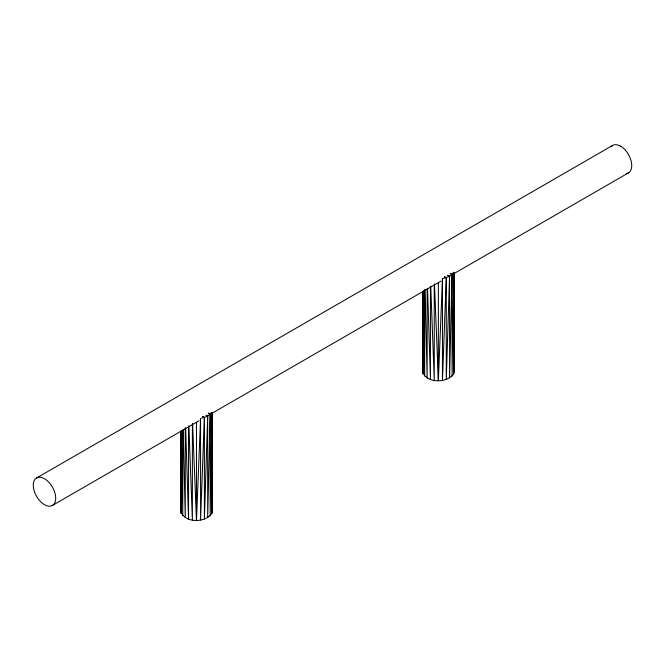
<?xml version="1.0" encoding="UTF-8"?>
<svg xmlns="http://www.w3.org/2000/svg" width="665" height="665" viewBox="0 0 665 665"><rect width="100%" height="100%" fill="white"/><g stroke="black" fill="none" stroke-linecap="round" stroke-linejoin="round"><path stroke-width="1" d="M212.301 412.616L211.778 513.513C205.086 523.114 184.471 523.222 180.631 511.144L180.631 431.693M454.187 272.966L453.655 373.863C446.963 383.464 426.356 383.572 422.516 371.502L422.516 292.043M211.761 412.923L210.19 515.724L210.19 414.087L211.246 412.616M453.655 272.234L452.075 376.074L452.075 274.437L453.655 272.234L453.655 373.863L454.203 371.502L454.203 273.473L628.467 172.858A15.91 9.185 60 0 0 628.467 154.563M208.461 413.09L210.19 414.087L207.68 415.982L204.396 519.066L204.396 417.437L202.667 416.431M192.584 423.497L196.474 520.296L200.572 418.351L200.572 519.98L204.396 417.437L207.68 415.982L207.68 517.611L210.19 414.087L208.345 413.273M434.469 283.847L438.36 380.646L442.458 278.702L449.557 276.332L452.075 274.437L450.338 273.44M180.631 511.144L181.179 508.783M440.995 281.096L212.318 413.123L212.318 511.144L211.778 513.513L211.778 412.807M36.533 478.027L612.623 145.419M199.118 420.746L52.377 505.467A15.91 9.185 60 0 1 44.455 504.677A15.91 9.185 60 0 1 36.533 496.314A15.91 9.185 60 0 1 36.533 477.977A15.91 9.185 60 0 1 52.427 487.113A15.91 9.185 60 0 1 52.435 505.467M201.528 418.119L204.396 417.437L202.542 416.614M450.23 273.623L452.075 274.437L449.557 377.969L449.557 276.332L447.769 275.302M447.711 275.518L449.557 276.332L446.281 379.416L446.281 277.787L444.544 276.79M444.42 276.964L446.281 277.787L442.458 380.33L442.458 278.702M205.834 415.168L207.68 415.982M453.838 369.923L454.203 371.502M211.778 508.783L212.318 511.144M430.745 286.075L434.262 380.33L434.262 284.354M188.868 425.725L192.385 519.98L192.385 424.004M427.553 288.701L430.438 379.416L430.438 286.79M185.668 428.351L188.552 519.066L188.552 426.44M425.018 289.973L427.154 377.969L427.154 288.901M183.141 429.615L185.277 517.611L185.277 427.52M423.347 290.921L424.644 376.074L424.644 289.624M181.462 430.571L182.767 515.724L182.767 430.297M422.624 291.494L423.056 373.863L423.056 291.303M180.747 431.136L181.179 513.513L181.179 430.912M438.36 282.617L438.36 380.646M196.474 422.267L196.474 520.296M628.467 172.858A15.91 9.185 60 0 1 626.147 173.573M620.545 146.101A15.91 9.185 60 0 1 628.467 154.463M611.376 146.425A15.91 9.185 60 0 1 620.578 146.184"/></g></svg>
